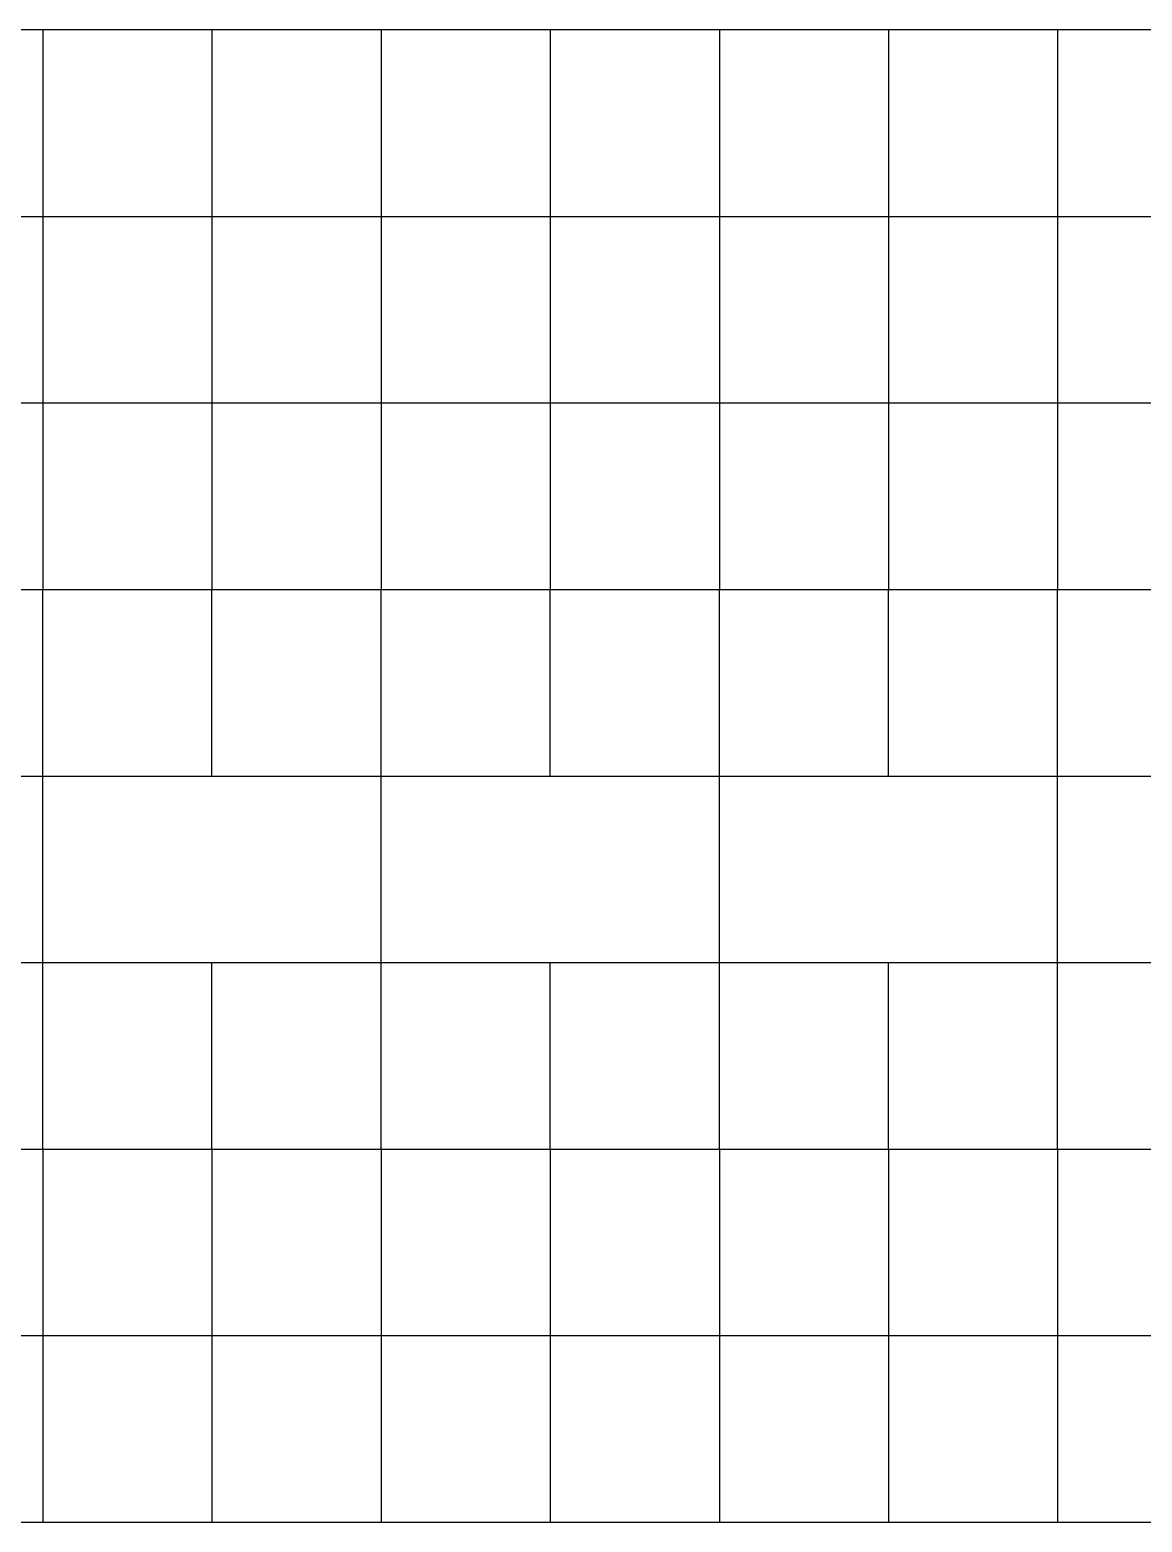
# Model space of a CAD drawing. Extents: x 0 to 304, y 0 to 158.
# Drawn here: x 151.4 to 189.8, y 106 to 157.6 of the extents above; entities that cross this region are included whole.
import ezdxf

# ---------------------------------------------------------------- set-up
doc = ezdxf.new("R2010")
doc.units = 0

msp = doc.modelspace()

# ---------------------------------------------------------------- linework, layer by layer
at = {"layer": '2xDUENQ T250SP40'}
for p, q in [((151.8, 131.8, 4.8), (151.8, 138.25, 4.8)), ((151.8, 131.8, 9.6), (151.8, 138.25, 9.6)), ((151.8, 131.8, 14.4), (151.8, 138.25, 14.4)), ((163.5, 131.8, 4.8), (163.5, 138.25, 4.8)), ((163.5, 131.8, 9.6), (163.5, 138.25, 9.6)), ((163.5, 131.8, 14.4), (163.5, 138.25, 14.4)), ((175.2, 131.8, 4.8), (175.2, 138.25, 4.8)), ((175.2, 131.8, 9.6), (175.2, 138.25, 9.6)), ((175.2, 131.8, 14.4), (175.2, 138.25, 14.4)), ((186.9, 131.8, 4.8), (186.9, 138.25, 4.8)), ((186.9, 131.8, 9.6), (186.9, 138.25, 9.6)), ((186.9, 131.8, 14.4), (186.9, 138.25, 14.4)), ((151.8, 118.9, 4.8), (151.8, 125.35, 4.8)), ((151.8, 118.9, 9.6), (151.8, 125.35, 9.6)), ((151.8, 118.9, 14.4), (151.8, 125.35, 14.4)), ((163.5, 118.9, 4.8), (163.5, 125.35, 4.8)), ((163.5, 118.9, 9.6), (163.5, 125.35, 9.6)), ((163.5, 118.9, 14.4), (163.5, 125.35, 14.4)), ((175.2, 118.9, 4.8), (175.2, 125.35, 4.8)), ((175.2, 118.9, 9.6), (175.2, 125.35, 9.6)), ((175.2, 118.9, 14.4), (175.2, 125.35, 14.4)), ((186.9, 118.9, 4.8), (186.9, 125.35, 4.8)), ((186.9, 118.9, 9.6), (186.9, 125.35, 9.6)), ((186.9, 118.9, 14.4), (186.9, 125.35, 14.4))]:
    msp.add_line(p, q, dxfattribs=at)
at = {"layer": '2xDUENQ T450SP30'}
for p, q in [((158.55, 151.15, 4.8), (162.6, 151.15, 4.8)), ((158.55, 151.15, 9.6), (162.6, 151.15, 9.6)), ((158.55, 151.15, 14.4), (162.6, 151.15, 14.4)), ((170.25, 151.15, 4.8), (174.3, 151.15, 4.8)), ((170.25, 151.15, 9.6), (174.3, 151.15, 9.6)), ((170.25, 151.15, 14.4), (174.3, 151.15, 14.4)), ((181.95, 151.15, 4.8), (186, 151.15, 4.8)), ((181.95, 151.15, 9.6), (186, 151.15, 9.6)), ((181.95, 151.15, 14.4), (186, 151.15, 14.4)), ((158.55, 144.7, 4.8), (162.6, 144.7, 4.8)), ((158.55, 144.7, 9.6), (162.6, 144.7, 9.6)), ((158.55, 144.7, 14.4), (162.6, 144.7, 14.4)), ((170.25, 144.7, 4.8), (174.3, 144.7, 4.8)), ((170.25, 144.7, 9.6), (174.3, 144.7, 9.6)), ((170.25, 144.7, 14.4), (174.3, 144.7, 14.4)), ((181.95, 144.7, 4.8), (186, 144.7, 4.8)), ((181.95, 144.7, 9.6), (186, 144.7, 9.6)), ((181.95, 144.7, 14.4), (186, 144.7, 14.4)), ((158.55, 138.25, 4.8), (162.6, 138.25, 4.8)), ((158.55, 138.25, 9.6), (162.6, 138.25, 9.6)), ((158.55, 138.25, 14.4), (162.6, 138.25, 14.4)), ((170.25, 138.25, 4.8), (174.3, 138.25, 4.8)), ((170.25, 138.25, 9.6), (174.3, 138.25, 9.6)), ((170.25, 138.25, 14.4), (174.3, 138.25, 14.4)), ((181.95, 138.25, 4.8), (186, 138.25, 4.8)), ((181.95, 138.25, 9.6), (186, 138.25, 9.6)), ((181.95, 138.25, 14.4), (186, 138.25, 14.4)), ((158.55, 131.8, 4.8), (162.6, 131.8, 4.8)), ((158.55, 131.8, 9.6), (162.6, 131.8, 9.6)), ((158.55, 131.8, 14.4), (162.6, 131.8, 14.4)), ((170.25, 131.8, 4.8), (174.3, 131.8, 4.8)), ((170.25, 131.8, 9.6), (174.3, 131.8, 9.6)), ((170.25, 131.8, 14.4), (174.3, 131.8, 14.4)), ((181.95, 131.8, 4.8), (186, 131.8, 4.8)), ((181.95, 131.8, 9.6), (186, 131.8, 9.6)), ((181.95, 131.8, 14.4), (186, 131.8, 14.4)), ((158.55, 125.35, 4.8), (162.6, 125.35, 4.8)), ((158.55, 125.35, 9.6), (162.6, 125.35, 9.6)), ((158.55, 125.35, 14.4), (162.6, 125.35, 14.4)), ((170.25, 125.35, 4.8), (174.3, 125.35, 4.8)), ((170.25, 125.35, 9.6), (174.3, 125.35, 9.6)), ((170.25, 125.35, 14.4), (174.3, 125.35, 14.4)), ((181.95, 125.35, 4.8), (186, 125.35, 4.8)), ((181.95, 125.35, 9.6), (186, 125.35, 9.6)), ((181.95, 125.35, 14.4), (186, 125.35, 14.4)), ((158.55, 118.9, 4.8), (162.6, 118.9, 4.8)), ((158.55, 118.9, 9.6), (162.6, 118.9, 9.6)), ((158.55, 118.9, 14.4), (162.6, 118.9, 14.4)), ((170.25, 118.9, 4.8), (174.3, 118.9, 4.8)), ((170.25, 118.9, 9.6), (174.3, 118.9, 9.6)), ((170.25, 118.9, 14.4), (174.3, 118.9, 14.4)), ((181.95, 118.9, 4.8), (186, 118.9, 4.8)), ((181.95, 118.9, 9.6), (186, 118.9, 9.6)), ((181.95, 118.9, 14.4), (186, 118.9, 14.4)), ((158.55, 112.45, 4.8), (162.6, 112.45, 4.8)), ((158.55, 112.45, 9.6), (162.6, 112.45, 9.6)), ((158.55, 112.45, 14.4), (162.6, 112.45, 14.4)), ((170.25, 112.45, 4.8), (174.3, 112.45, 4.8)), ((170.25, 112.45, 9.6), (174.3, 112.45, 9.6)), ((170.25, 112.45, 14.4), (174.3, 112.45, 14.4)), ((181.95, 112.45, 4.8), (186, 112.45, 4.8)), ((181.95, 112.45, 9.6), (186, 112.45, 9.6)), ((181.95, 112.45, 14.4), (186, 112.45, 14.4))]:
    msp.add_line(p, q, dxfattribs=at)
at = {"layer": '2xDUENQ T450SP40'}
for p, q in [((150.9, 151.15, 14.4), (151.8, 151.15, 14.4)), ((151.8, 151.15, 14.4), (157.65, 151.15, 14.4)), ((157.65, 151.15, 14.4), (158.55, 151.15, 14.4)), ((162.6, 151.15, 14.4), (163.5, 151.15, 14.4)), ((163.5, 151.15, 14.4), (169.35, 151.15, 14.4)), ((169.35, 151.15, 14.4), (170.25, 151.15, 14.4)), ((174.3, 151.15, 14.4), (175.2, 151.15, 14.4)), ((175.2, 151.15, 14.4), (181.05, 151.15, 14.4)), ((181.05, 151.15, 14.4), (181.95, 151.15, 14.4)), ((186, 151.15, 14.4), (186.9, 151.15, 14.4)), ((186.9, 151.15, 14.4), (192.75, 151.15, 14.4)), ((150.9, 144.7, 14.4), (151.8, 144.7, 14.4)), ((151.8, 144.7, 14.4), (157.65, 144.7, 14.4)), ((157.65, 144.7, 14.4), (158.55, 144.7, 14.4)), ((162.6, 144.7, 14.4), (163.5, 144.7, 14.4)), ((163.5, 144.7, 14.4), (169.35, 144.7, 14.4)), ((169.35, 144.7, 14.4), (170.25, 144.7, 14.4)), ((174.3, 144.7, 14.4), (175.2, 144.7, 14.4)), ((175.2, 144.7, 14.4), (181.05, 144.7, 14.4)), ((181.05, 144.7, 14.4), (181.95, 144.7, 14.4)), ((186, 144.7, 14.4), (186.9, 144.7, 14.4)), ((186.9, 144.7, 14.4), (192.75, 144.7, 14.4)), ((150.9, 138.25, 14.4), (151.8, 138.25, 14.4)), ((151.8, 138.25, 14.4), (157.65, 138.25, 14.4)), ((157.65, 138.25, 14.4), (158.55, 138.25, 14.4)), ((162.6, 138.25, 14.4), (163.5, 138.25, 14.4)), ((163.5, 138.25, 14.4), (169.35, 138.25, 14.4)), ((169.35, 138.25, 14.4), (170.25, 138.25, 14.4)), ((174.3, 138.25, 14.4), (175.2, 138.25, 14.4)), ((175.2, 138.25, 14.4), (181.05, 138.25, 14.4)), ((181.05, 138.25, 14.4), (181.95, 138.25, 14.4)), ((186, 138.25, 14.4), (186.9, 138.25, 14.4)), ((186.9, 138.25, 14.4), (192.75, 138.25, 14.4)), ((150.9, 131.8, 14.4), (151.8, 131.8, 14.4)), ((151.8, 131.8, 14.4), (157.65, 131.8, 14.4)), ((157.65, 131.8, 14.4), (158.55, 131.8, 14.4)), ((162.6, 131.8, 14.4), (163.5, 131.8, 14.4)), ((163.5, 131.8, 14.4), (169.35, 131.8, 14.4)), ((169.35, 131.8, 14.4), (170.25, 131.8, 14.4)), ((174.3, 131.8, 14.4), (175.2, 131.8, 14.4)), ((175.2, 131.8, 14.4), (181.05, 131.8, 14.4)), ((181.05, 131.8, 14.4), (181.95, 131.8, 14.4)), ((186, 131.8, 14.4), (186.9, 131.8, 14.4)), ((186.9, 131.8, 14.4), (192.75, 131.8, 14.4)), ((150.9, 125.35, 14.4), (151.8, 125.35, 14.4)), ((151.8, 125.35, 14.4), (157.65, 125.35, 14.4)), ((157.65, 125.35, 14.4), (158.55, 125.35, 14.4)), ((162.6, 125.35, 14.4), (163.5, 125.35, 14.4)), ((163.5, 125.35, 14.4), (169.35, 125.35, 14.4)), ((169.35, 125.35, 14.4), (170.25, 125.35, 14.4)), ((174.3, 125.35, 14.4), (175.2, 125.35, 14.4)), ((175.2, 125.35, 14.4), (181.05, 125.35, 14.4)), ((181.05, 125.35, 14.4), (181.95, 125.35, 14.4)), ((186, 125.35, 14.4), (186.9, 125.35, 14.4)), ((186.9, 125.35, 14.4), (192.75, 125.35, 14.4)), ((150.9, 118.9, 14.4), (151.8, 118.9, 14.4)), ((151.8, 118.9, 14.4), (157.65, 118.9, 14.4)), ((157.65, 118.9, 14.4), (158.55, 118.9, 14.4)), ((162.6, 118.9, 14.4), (163.5, 118.9, 14.4)), ((163.5, 118.9, 14.4), (169.35, 118.9, 14.4)), ((169.35, 118.9, 14.4), (170.25, 118.9, 14.4)), ((174.3, 118.9, 14.4), (175.2, 118.9, 14.4)), ((175.2, 118.9, 14.4), (181.05, 118.9, 14.4)), ((181.05, 118.9, 14.4), (181.95, 118.9, 14.4)), ((186, 118.9, 14.4), (186.9, 118.9, 14.4)), ((186.9, 118.9, 14.4), (192.75, 118.9, 14.4)), ((150.9, 112.45, 14.4), (151.8, 112.45, 14.4)), ((151.8, 112.45, 14.4), (157.65, 112.45, 14.4)), ((157.65, 112.45, 14.4), (158.55, 112.45, 14.4)), ((162.6, 112.45, 14.4), (163.5, 112.45, 14.4)), ((163.5, 112.45, 14.4), (169.35, 112.45, 14.4)), ((169.35, 112.45, 14.4), (170.25, 112.45, 14.4)), ((174.3, 112.45, 14.4), (175.2, 112.45, 14.4)), ((175.2, 112.45, 14.4), (181.05, 112.45, 14.4)), ((181.05, 112.45, 14.4), (181.95, 112.45, 14.4)), ((186, 112.45, 14.4), (186.9, 112.45, 14.4)), ((186.9, 112.45, 14.4), (192.75, 112.45, 14.4))]:
    msp.add_line(p, q, dxfattribs=at)
at = {"layer": '2xDUENQ T450SP50'}
for p, q in [((150.9, 151.15, 4.8), (151.8, 151.15, 4.8)), ((150.9, 151.15, 9.6), (151.8, 151.15, 9.6)), ((151.8, 151.15, 4.8), (157.65, 151.15, 4.8)), ((151.8, 151.15, 9.6), (157.65, 151.15, 9.6)), ((157.65, 151.15, 4.8), (158.55, 151.15, 4.8)), ((157.65, 151.15, 9.6), (158.55, 151.15, 9.6)), ((162.6, 151.15, 4.8), (163.5, 151.15, 4.8)), ((162.6, 151.15, 9.6), (163.5, 151.15, 9.6)), ((163.5, 151.15, 4.8), (169.35, 151.15, 4.8)), ((163.5, 151.15, 9.6), (169.35, 151.15, 9.6)), ((169.35, 151.15, 4.8), (170.25, 151.15, 4.8)), ((169.35, 151.15, 9.6), (170.25, 151.15, 9.6)), ((174.3, 151.15, 4.8), (175.2, 151.15, 4.8)), ((174.3, 151.15, 9.6), (175.2, 151.15, 9.6)), ((175.2, 151.15, 4.8), (181.05, 151.15, 4.8)), ((175.2, 151.15, 9.6), (181.05, 151.15, 9.6)), ((181.05, 151.15, 4.8), (181.95, 151.15, 4.8)), ((181.05, 151.15, 9.6), (181.95, 151.15, 9.6)), ((186, 151.15, 4.8), (186.9, 151.15, 4.8)), ((186, 151.15, 9.6), (186.9, 151.15, 9.6)), ((186.9, 151.15, 4.8), (192.75, 151.15, 4.8)), ((186.9, 151.15, 9.6), (192.75, 151.15, 9.6)), ((150.9, 144.7, 4.8), (151.8, 144.7, 4.8)), ((150.9, 144.7, 9.6), (151.8, 144.7, 9.6)), ((151.8, 144.7, 4.8), (157.65, 144.7, 4.8)), ((151.8, 144.7, 9.6), (157.65, 144.7, 9.6)), ((157.65, 144.7, 4.8), (158.55, 144.7, 4.8)), ((157.65, 144.7, 9.6), (158.55, 144.7, 9.6)), ((162.6, 144.7, 4.8), (163.5, 144.7, 4.8)), ((162.6, 144.7, 9.6), (163.5, 144.7, 9.6)), ((163.5, 144.7, 4.8), (169.35, 144.7, 4.8)), ((163.5, 144.7, 9.6), (169.35, 144.7, 9.6)), ((169.35, 144.7, 4.8), (170.25, 144.7, 4.8)), ((169.35, 144.7, 9.6), (170.25, 144.7, 9.6)), ((174.3, 144.7, 4.8), (175.2, 144.7, 4.8)), ((174.3, 144.7, 9.6), (175.2, 144.7, 9.6)), ((175.2, 144.7, 4.8), (181.05, 144.7, 4.8)), ((175.2, 144.7, 9.6), (181.05, 144.7, 9.6)), ((181.05, 144.7, 4.8), (181.95, 144.7, 4.8)), ((181.05, 144.7, 9.6), (181.95, 144.7, 9.6)), ((186, 144.7, 4.8), (186.9, 144.7, 4.8)), ((186, 144.7, 9.6), (186.9, 144.7, 9.6)), ((186.9, 144.7, 4.8), (192.75, 144.7, 4.8)), ((186.9, 144.7, 9.6), (192.75, 144.7, 9.6)), ((150.9, 138.25, 4.8), (151.8, 138.25, 4.8)), ((150.9, 138.25, 9.6), (151.8, 138.25, 9.6)), ((151.8, 138.25, 4.8), (157.65, 138.25, 4.8)), ((151.8, 138.25, 9.6), (157.65, 138.25, 9.6)), ((157.65, 138.25, 4.8), (158.55, 138.25, 4.8)), ((157.65, 138.25, 9.6), (158.55, 138.25, 9.6)), ((162.6, 138.25, 4.8), (163.5, 138.25, 4.8)), ((162.6, 138.25, 9.6), (163.5, 138.25, 9.6)), ((163.5, 138.25, 4.8), (169.35, 138.25, 4.8)), ((163.5, 138.25, 9.6), (169.35, 138.25, 9.6)), ((169.35, 138.25, 4.8), (170.25, 138.25, 4.8)), ((169.35, 138.25, 9.6), (170.25, 138.25, 9.6)), ((174.3, 138.25, 4.8), (175.2, 138.25, 4.8)), ((174.3, 138.25, 9.6), (175.2, 138.25, 9.6)), ((175.2, 138.25, 4.8), (181.05, 138.25, 4.8)), ((175.2, 138.25, 9.6), (181.05, 138.25, 9.6)), ((181.05, 138.25, 4.8), (181.95, 138.25, 4.8)), ((181.05, 138.25, 9.6), (181.95, 138.25, 9.6)), ((186, 138.25, 4.8), (186.9, 138.25, 4.8)), ((186, 138.25, 9.6), (186.9, 138.25, 9.6)), ((186.9, 138.25, 4.8), (192.75, 138.25, 4.8)), ((186.9, 138.25, 9.6), (192.75, 138.25, 9.6)), ((150.9, 131.8, 4.8), (151.8, 131.8, 4.8)), ((150.9, 131.8, 9.6), (151.8, 131.8, 9.6)), ((151.8, 131.8, 4.8), (157.65, 131.8, 4.8)), ((151.8, 131.8, 9.6), (157.65, 131.8, 9.6)), ((157.65, 131.8, 4.8), (158.55, 131.8, 4.8)), ((157.65, 131.8, 9.6), (158.55, 131.8, 9.6)), ((162.6, 131.8, 4.8), (163.5, 131.8, 4.8)), ((162.6, 131.8, 9.6), (163.5, 131.8, 9.6)), ((163.5, 131.8, 4.8), (169.35, 131.8, 4.8)), ((163.5, 131.8, 9.6), (169.35, 131.8, 9.6)), ((169.35, 131.8, 4.8), (170.25, 131.8, 4.8)), ((169.35, 131.8, 9.6), (170.25, 131.8, 9.6)), ((174.3, 131.8, 4.8), (175.2, 131.8, 4.8)), ((174.3, 131.8, 9.6), (175.2, 131.8, 9.6)), ((175.2, 131.8, 4.8), (181.05, 131.8, 4.8)), ((175.2, 131.8, 9.6), (181.05, 131.8, 9.6)), ((181.05, 131.8, 4.8), (181.95, 131.8, 4.8)), ((181.05, 131.8, 9.6), (181.95, 131.8, 9.6)), ((186, 131.8, 4.8), (186.9, 131.8, 4.8)), ((186, 131.8, 9.6), (186.9, 131.8, 9.6)), ((186.9, 131.8, 4.8), (192.75, 131.8, 4.8)), ((186.9, 131.8, 9.6), (192.75, 131.8, 9.6)), ((150.9, 125.35, 4.8), (151.8, 125.35, 4.8)), ((150.9, 125.35, 9.6), (151.8, 125.35, 9.6)), ((151.8, 125.35, 4.8), (157.65, 125.35, 4.8)), ((151.8, 125.35, 9.6), (157.65, 125.35, 9.6)), ((157.65, 125.35, 4.8), (158.55, 125.35, 4.8)), ((157.65, 125.35, 9.6), (158.55, 125.35, 9.6)), ((162.6, 125.35, 4.8), (163.5, 125.35, 4.8)), ((162.6, 125.35, 9.6), (163.5, 125.35, 9.6)), ((163.5, 125.35, 4.8), (169.35, 125.35, 4.8)), ((163.5, 125.35, 9.6), (169.35, 125.35, 9.6)), ((169.35, 125.35, 4.8), (170.25, 125.35, 4.8)), ((169.35, 125.35, 9.6), (170.25, 125.35, 9.6)), ((174.3, 125.35, 4.8), (175.2, 125.35, 4.8)), ((174.3, 125.35, 9.6), (175.2, 125.35, 9.6)), ((175.2, 125.35, 4.8), (181.05, 125.35, 4.8)), ((175.2, 125.35, 9.6), (181.05, 125.35, 9.6)), ((181.05, 125.35, 4.8), (181.95, 125.35, 4.8)), ((181.05, 125.35, 9.6), (181.95, 125.35, 9.6)), ((186, 125.35, 4.8), (186.9, 125.35, 4.8)), ((186, 125.35, 9.6), (186.9, 125.35, 9.6)), ((186.9, 125.35, 4.8), (192.75, 125.35, 4.8)), ((186.9, 125.35, 9.6), (192.75, 125.35, 9.6)), ((150.9, 118.9, 4.8), (151.8, 118.9, 4.8)), ((150.9, 118.9, 9.6), (151.8, 118.9, 9.6)), ((151.8, 118.9, 4.8), (157.65, 118.9, 4.8)), ((151.8, 118.9, 9.6), (157.65, 118.9, 9.6)), ((157.65, 118.9, 4.8), (158.55, 118.9, 4.8)), ((157.65, 118.9, 9.6), (158.55, 118.9, 9.6)), ((162.6, 118.9, 4.8), (163.5, 118.9, 4.8)), ((162.6, 118.9, 9.6), (163.5, 118.9, 9.6)), ((163.5, 118.9, 4.8), (169.35, 118.9, 4.8)), ((163.5, 118.9, 9.6), (169.35, 118.9, 9.6)), ((169.35, 118.9, 4.8), (170.25, 118.9, 4.8)), ((169.35, 118.9, 9.6), (170.25, 118.9, 9.6)), ((174.3, 118.9, 4.8), (175.2, 118.9, 4.8)), ((174.3, 118.9, 9.6), (175.2, 118.9, 9.6)), ((175.2, 118.9, 4.8), (181.05, 118.9, 4.8)), ((175.2, 118.9, 9.6), (181.05, 118.9, 9.6)), ((181.05, 118.9, 4.8), (181.95, 118.9, 4.8)), ((181.05, 118.9, 9.6), (181.95, 118.9, 9.6)), ((186, 118.9, 4.8), (186.9, 118.9, 4.8)), ((186, 118.9, 9.6), (186.9, 118.9, 9.6)), ((186.9, 118.9, 4.8), (192.75, 118.9, 4.8)), ((186.9, 118.9, 9.6), (192.75, 118.9, 9.6)), ((150.9, 112.45, 4.8), (151.8, 112.45, 4.8)), ((150.9, 112.45, 9.6), (151.8, 112.45, 9.6)), ((151.8, 112.45, 4.8), (157.65, 112.45, 4.8)), ((151.8, 112.45, 9.6), (157.65, 112.45, 9.6)), ((157.65, 112.45, 4.8), (158.55, 112.45, 4.8)), ((157.65, 112.45, 9.6), (158.55, 112.45, 9.6)), ((162.6, 112.45, 4.8), (163.5, 112.45, 4.8)), ((162.6, 112.45, 9.6), (163.5, 112.45, 9.6)), ((163.5, 112.45, 4.8), (169.35, 112.45, 4.8)), ((163.5, 112.45, 9.6), (169.35, 112.45, 9.6)), ((169.35, 112.45, 4.8), (170.25, 112.45, 4.8)), ((169.35, 112.45, 9.6), (170.25, 112.45, 9.6)), ((174.3, 112.45, 4.8), (175.2, 112.45, 4.8)), ((174.3, 112.45, 9.6), (175.2, 112.45, 9.6)), ((175.2, 112.45, 4.8), (181.05, 112.45, 4.8)), ((175.2, 112.45, 9.6), (181.05, 112.45, 9.6)), ((181.05, 112.45, 4.8), (181.95, 112.45, 4.8)), ((181.05, 112.45, 9.6), (181.95, 112.45, 9.6)), ((186, 112.45, 4.8), (186.9, 112.45, 4.8)), ((186, 112.45, 9.6), (186.9, 112.45, 9.6)), ((186.9, 112.45, 4.8), (192.75, 112.45, 4.8)), ((186.9, 112.45, 9.6), (192.75, 112.45, 9.6))]:
    msp.add_line(p, q, dxfattribs=at)
at = {"layer": 'DUENQ T250SP40'}
for p, q in [((151.8, 157.6, 4.8), (151.8, 151.15, 4.8)), ((151.8, 157.6, 9.6), (151.8, 151.15, 9.6)), ((151.8, 157.6, 14.4), (151.8, 151.15, 14.4)), ((157.65, 157.6, 4.8), (157.65, 151.15, 4.8)), ((157.65, 157.6, 9.6), (157.65, 151.15, 9.6)), ((157.65, 157.6, 14.4), (157.65, 151.15, 14.4)), ((163.5, 157.6, 4.8), (163.5, 151.15, 4.8)), ((163.5, 157.6, 9.6), (163.5, 151.15, 9.6)), ((163.5, 157.6, 14.4), (163.5, 151.15, 14.4)), ((169.35, 157.6, 4.8), (169.35, 151.15, 4.8)), ((169.35, 157.6, 9.6), (169.35, 151.15, 9.6)), ((169.35, 157.6, 14.4), (169.35, 151.15, 14.4)), ((175.2, 157.6, 4.8), (175.2, 151.15, 4.8)), ((175.2, 157.6, 9.6), (175.2, 151.15, 9.6)), ((175.2, 157.6, 14.4), (175.2, 151.15, 14.4)), ((181.05, 157.6, 4.8), (181.05, 151.15, 4.8)), ((181.05, 157.6, 9.6), (181.05, 151.15, 9.6)), ((181.05, 157.6, 14.4), (181.05, 151.15, 14.4)), ((186.9, 157.6, 4.8), (186.9, 151.15, 4.8)), ((186.9, 157.6, 9.6), (186.9, 151.15, 9.6)), ((186.9, 157.6, 14.4), (186.9, 151.15, 14.4)), ((151.8, 151.15, 4.8), (151.8, 144.7, 4.8)), ((151.8, 151.15, 9.6), (151.8, 144.7, 9.6)), ((151.8, 151.15, 14.4), (151.8, 144.7, 14.4)), ((157.65, 151.15, 4.8), (157.65, 144.7, 4.8)), ((157.65, 151.15, 9.6), (157.65, 144.7, 9.6)), ((157.65, 151.15, 14.4), (157.65, 144.7, 14.4)), ((163.5, 151.15, 4.8), (163.5, 144.7, 4.8)), ((163.5, 151.15, 9.6), (163.5, 144.7, 9.6)), ((163.5, 151.15, 14.4), (163.5, 144.7, 14.4)), ((169.35, 151.15, 4.8), (169.35, 144.7, 4.8)), ((169.35, 151.15, 9.6), (169.35, 144.7, 9.6)), ((169.35, 151.15, 14.4), (169.35, 144.7, 14.4)), ((175.2, 151.15, 4.8), (175.2, 144.7, 4.8)), ((175.2, 151.15, 9.6), (175.2, 144.7, 9.6)), ((175.2, 151.15, 14.4), (175.2, 144.7, 14.4)), ((181.05, 151.15, 4.8), (181.05, 144.7, 4.8)), ((181.05, 151.15, 9.6), (181.05, 144.7, 9.6)), ((181.05, 151.15, 14.4), (181.05, 144.7, 14.4)), ((186.9, 151.15, 4.8), (186.9, 144.7, 4.8)), ((186.9, 151.15, 9.6), (186.9, 144.7, 9.6)), ((186.9, 151.15, 14.4), (186.9, 144.7, 14.4)), ((151.8, 144.7, 4.8), (151.8, 138.25, 4.8)), ((151.8, 144.7, 9.6), (151.8, 138.25, 9.6)), ((151.8, 144.7, 14.4), (151.8, 138.25, 14.4)), ((157.65, 144.7, 4.8), (157.65, 138.25, 4.8)), ((157.65, 144.7, 9.6), (157.65, 138.25, 9.6)), ((157.65, 144.7, 14.4), (157.65, 138.25, 14.4)), ((163.5, 144.7, 4.8), (163.5, 138.25, 4.8)), ((163.5, 144.7, 9.6), (163.5, 138.25, 9.6)), ((163.5, 144.7, 14.4), (163.5, 138.25, 14.4)), ((169.35, 144.7, 4.8), (169.35, 138.25, 4.8)), ((169.35, 144.7, 9.6), (169.35, 138.25, 9.6)), ((169.35, 144.7, 14.4), (169.35, 138.25, 14.4)), ((175.2, 144.7, 4.8), (175.2, 138.25, 4.8)), ((175.2, 144.7, 9.6), (175.2, 138.25, 9.6)), ((175.2, 144.7, 14.4), (175.2, 138.25, 14.4)), ((181.05, 144.7, 4.8), (181.05, 138.25, 4.8)), ((181.05, 144.7, 9.6), (181.05, 138.25, 9.6)), ((181.05, 144.7, 14.4), (181.05, 138.25, 14.4)), ((186.9, 144.7, 4.8), (186.9, 138.25, 4.8)), ((186.9, 144.7, 9.6), (186.9, 138.25, 9.6)), ((186.9, 144.7, 14.4), (186.9, 138.25, 14.4)), ((157.65, 131.8, 4.8), (157.65, 138.25, 4.8)), ((157.65, 131.8, 9.6), (157.65, 138.25, 9.6)), ((157.65, 131.8, 14.4), (157.65, 138.25, 14.4)), ((169.35, 131.8, 4.8), (169.35, 138.25, 4.8)), ((169.35, 131.8, 9.6), (169.35, 138.25, 9.6)), ((169.35, 131.8, 14.4), (169.35, 138.25, 14.4)), ((181.05, 131.8, 4.8), (181.05, 138.25, 4.8)), ((181.05, 131.8, 9.6), (181.05, 138.25, 9.6)), ((181.05, 131.8, 14.4), (181.05, 138.25, 14.4)), ((151.8, 125.35, 4.8), (151.8, 131.8, 4.8)), ((151.8, 125.35, 9.6), (151.8, 131.8, 9.6)), ((151.8, 125.35, 14.4), (151.8, 131.8, 14.4)), ((163.5, 125.35, 4.8), (163.5, 131.8, 4.8)), ((163.5, 125.35, 9.6), (163.5, 131.8, 9.6)), ((163.5, 125.35, 14.4), (163.5, 131.8, 14.4)), ((175.2, 125.35, 4.8), (175.2, 131.8, 4.8)), ((175.2, 125.35, 9.6), (175.2, 131.8, 9.6)), ((175.2, 125.35, 14.4), (175.2, 131.8, 14.4)), ((186.9, 125.35, 4.8), (186.9, 131.8, 4.8)), ((186.9, 125.35, 9.6), (186.9, 131.8, 9.6)), ((186.9, 125.35, 14.4), (186.9, 131.8, 14.4)), ((157.65, 118.9, 4.8), (157.65, 125.35, 4.8)), ((157.65, 118.9, 9.6), (157.65, 125.35, 9.6)), ((157.65, 118.9, 14.4), (157.65, 125.35, 14.4)), ((169.35, 118.9, 4.8), (169.35, 125.35, 4.8)), ((169.35, 118.9, 9.6), (169.35, 125.35, 9.6)), ((169.35, 118.9, 14.4), (169.35, 125.35, 14.4)), ((181.05, 118.9, 4.8), (181.05, 125.35, 4.8)), ((181.05, 118.9, 9.6), (181.05, 125.35, 9.6)), ((181.05, 118.9, 14.4), (181.05, 125.35, 14.4)), ((151.8, 118.9, 4.8), (151.8, 112.45, 4.8)), ((151.8, 118.9, 9.6), (151.8, 112.45, 9.6)), ((151.8, 118.9, 14.4), (151.8, 112.45, 14.4)), ((157.65, 118.9, 4.8), (157.65, 112.45, 4.8)), ((157.65, 118.9, 9.6), (157.65, 112.45, 9.6)), ((157.65, 118.9, 14.4), (157.65, 112.45, 14.4)), ((163.5, 118.9, 4.8), (163.5, 112.45, 4.8)), ((163.5, 118.9, 9.6), (163.5, 112.45, 9.6)), ((163.5, 118.9, 14.4), (163.5, 112.45, 14.4)), ((169.35, 118.9, 4.8), (169.35, 112.45, 4.8)), ((169.35, 118.9, 9.6), (169.35, 112.45, 9.6)), ((169.35, 118.9, 14.4), (169.35, 112.45, 14.4)), ((175.2, 118.9, 4.8), (175.2, 112.45, 4.8)), ((175.2, 118.9, 9.6), (175.2, 112.45, 9.6)), ((175.2, 118.9, 14.4), (175.2, 112.45, 14.4)), ((181.05, 118.9, 4.8), (181.05, 112.45, 4.8)), ((181.05, 118.9, 9.6), (181.05, 112.45, 9.6)), ((181.05, 118.9, 14.4), (181.05, 112.45, 14.4)), ((186.9, 118.9, 4.8), (186.9, 112.45, 4.8)), ((186.9, 118.9, 9.6), (186.9, 112.45, 9.6)), ((186.9, 118.9, 14.4), (186.9, 112.45, 14.4)), ((151.8, 112.45, 4.8), (151.8, 106, 4.8)), ((151.8, 112.45, 9.6), (151.8, 106, 9.6)), ((151.8, 112.45, 14.4), (151.8, 106, 14.4)), ((157.65, 112.45, 4.8), (157.65, 106, 4.8)), ((157.65, 112.45, 9.6), (157.65, 106, 9.6)), ((157.65, 112.45, 14.4), (157.65, 106, 14.4)), ((163.5, 112.45, 4.8), (163.5, 106, 4.8)), ((163.5, 112.45, 9.6), (163.5, 106, 9.6)), ((163.5, 112.45, 14.4), (163.5, 106, 14.4)), ((169.35, 112.45, 4.8), (169.35, 106, 4.8)), ((169.35, 112.45, 9.6), (169.35, 106, 9.6)), ((169.35, 112.45, 14.4), (169.35, 106, 14.4)), ((175.2, 112.45, 4.8), (175.2, 106, 4.8)), ((175.2, 112.45, 9.6), (175.2, 106, 9.6)), ((175.2, 112.45, 14.4), (175.2, 106, 14.4)), ((181.05, 112.45, 4.8), (181.05, 106, 4.8)), ((181.05, 112.45, 9.6), (181.05, 106, 9.6)), ((181.05, 112.45, 14.4), (181.05, 106, 14.4)), ((186.9, 112.45, 4.8), (186.9, 106, 4.8)), ((186.9, 112.45, 9.6), (186.9, 106, 9.6)), ((186.9, 112.45, 14.4), (186.9, 106, 14.4))]:
    msp.add_line(p, q, dxfattribs=at)
at = {"layer": 'RRO 200x300x6'}
for p, q in [((151.8, 157.6), (151.8, 157.6, 4.8)), ((151.8, 157.6, 4.8), (151.8, 157.6, 9.6)), ((151.8, 157.6, 9.6), (151.8, 157.6, 14.4)), ((157.65, 157.6), (157.65, 157.6, 4.8)), ((157.65, 157.6, 4.8), (157.65, 157.6, 9.6)), ((157.65, 157.6, 9.6), (157.65, 157.6, 14.4)), ((163.5, 157.6), (163.5, 157.6, 4.8)), ((163.5, 157.6, 4.8), (163.5, 157.6, 9.6)), ((163.5, 157.6, 9.6), (163.5, 157.6, 14.4)), ((169.35, 157.6), (169.35, 157.6, 4.8)), ((169.35, 157.6, 4.8), (169.35, 157.6, 9.6)), ((169.35, 157.6, 9.6), (169.35, 157.6, 14.4)), ((175.2, 157.6), (175.2, 157.6, 4.8)), ((175.2, 157.6, 4.8), (175.2, 157.6, 9.6)), ((175.2, 157.6, 9.6), (175.2, 157.6, 14.4)), ((181.05, 157.6), (181.05, 157.6, 4.8)), ((181.05, 157.6, 4.8), (181.05, 157.6, 9.6)), ((181.05, 157.6, 9.6), (181.05, 157.6, 14.4)), ((186.9, 157.6), (186.9, 157.6, 4.8)), ((186.9, 157.6, 4.8), (186.9, 157.6, 9.6)), ((186.9, 157.6, 9.6), (186.9, 157.6, 14.4)), ((151.8, 151.15), (151.8, 151.15, 4.8)), ((151.8, 151.15, 4.8), (151.8, 151.15, 9.6)), ((151.8, 151.15, 9.6), (151.8, 151.15, 14.4)), ((157.65, 151.15), (157.65, 151.15, 4.8)), ((157.65, 151.15, 4.8), (157.65, 151.15, 9.6)), ((157.65, 151.15, 9.6), (157.65, 151.15, 14.4)), ((163.5, 151.15), (163.5, 151.15, 4.8)), ((163.5, 151.15, 4.8), (163.5, 151.15, 9.6)), ((163.5, 151.15, 9.6), (163.5, 151.15, 14.4)), ((169.35, 151.15), (169.35, 151.15, 4.8)), ((169.35, 151.15, 4.8), (169.35, 151.15, 9.6)), ((169.35, 151.15, 9.6), (169.35, 151.15, 14.4)), ((175.2, 151.15), (175.2, 151.15, 4.8)), ((175.2, 151.15, 4.8), (175.2, 151.15, 9.6)), ((175.2, 151.15, 9.6), (175.2, 151.15, 14.4)), ((181.05, 151.15), (181.05, 151.15, 4.8)), ((181.05, 151.15, 4.8), (181.05, 151.15, 9.6)), ((181.05, 151.15, 9.6), (181.05, 151.15, 14.4)), ((186.9, 151.15), (186.9, 151.15, 4.8)), ((186.9, 151.15, 4.8), (186.9, 151.15, 9.6)), ((186.9, 151.15, 9.6), (186.9, 151.15, 14.4)), ((151.8, 144.7), (151.8, 144.7, 4.8)), ((151.8, 144.7, 4.8), (151.8, 144.7, 9.6)), ((151.8, 144.7, 9.6), (151.8, 144.7, 14.4)), ((157.65, 144.7), (157.65, 144.7, 4.8)), ((157.65, 144.7, 4.8), (157.65, 144.7, 9.6)), ((157.65, 144.7, 9.6), (157.65, 144.7, 14.4)), ((163.5, 144.7), (163.5, 144.7, 4.8)), ((163.5, 144.7, 4.8), (163.5, 144.7, 9.6)), ((163.5, 144.7, 9.6), (163.5, 144.7, 14.4)), ((169.35, 144.7), (169.35, 144.7, 4.8)), ((169.35, 144.7, 4.8), (169.35, 144.7, 9.6)), ((169.35, 144.7, 9.6), (169.35, 144.7, 14.4)), ((175.2, 144.7), (175.2, 144.7, 4.8)), ((175.2, 144.7, 4.8), (175.2, 144.7, 9.6)), ((175.2, 144.7, 9.6), (175.2, 144.7, 14.4)), ((181.05, 144.7), (181.05, 144.7, 4.8)), ((181.05, 144.7, 4.8), (181.05, 144.7, 9.6)), ((181.05, 144.7, 9.6), (181.05, 144.7, 14.4)), ((186.9, 144.7), (186.9, 144.7, 4.8)), ((186.9, 144.7, 4.8), (186.9, 144.7, 9.6)), ((186.9, 144.7, 9.6), (186.9, 144.7, 14.4)), ((151.8, 138.25), (151.8, 138.25, 4.8)), ((151.8, 138.25, 4.8), (151.8, 138.25, 9.6)), ((151.8, 138.25, 9.6), (151.8, 138.25, 14.4)), ((157.65, 138.25), (157.65, 138.25, 4.8)), ((157.65, 138.25, 4.8), (157.65, 138.25, 9.6)), ((157.65, 138.25, 9.6), (157.65, 138.25, 14.4)), ((163.5, 138.25), (163.5, 138.25, 4.8)), ((163.5, 138.25, 4.8), (163.5, 138.25, 9.6)), ((163.5, 138.25, 9.6), (163.5, 138.25, 14.4)), ((169.35, 138.25), (169.35, 138.25, 4.8)), ((169.35, 138.25, 4.8), (169.35, 138.25, 9.6)), ((169.35, 138.25, 9.6), (169.35, 138.25, 14.4)), ((175.2, 138.25), (175.2, 138.25, 4.8)), ((175.2, 138.25, 4.8), (175.2, 138.25, 9.6)), ((175.2, 138.25, 9.6), (175.2, 138.25, 14.4)), ((181.05, 138.25), (181.05, 138.25, 4.8)), ((181.05, 138.25, 4.8), (181.05, 138.25, 9.6)), ((181.05, 138.25, 9.6), (181.05, 138.25, 14.4)), ((186.9, 138.25), (186.9, 138.25, 4.8)), ((186.9, 138.25, 4.8), (186.9, 138.25, 9.6)), ((186.9, 138.25, 9.6), (186.9, 138.25, 14.4)), ((151.8, 131.8), (151.8, 131.8, 4.8)), ((151.8, 131.8, 4.8), (151.8, 131.8, 9.6)), ((151.8, 131.8, 9.6), (151.8, 131.8, 14.4)), ((157.65, 131.8), (157.65, 131.8, 4.8)), ((157.65, 131.8, 4.8), (157.65, 131.8, 9.6)), ((157.65, 131.8, 9.6), (157.65, 131.8, 14.4)), ((163.5, 131.8), (163.5, 131.8, 4.8)), ((163.5, 131.8, 4.8), (163.5, 131.8, 9.6)), ((163.5, 131.8, 9.6), (163.5, 131.8, 14.4)), ((169.35, 131.8), (169.35, 131.8, 4.8)), ((169.35, 131.8, 4.8), (169.35, 131.8, 9.6)), ((169.35, 131.8, 9.6), (169.35, 131.8, 14.4)), ((175.2, 131.8), (175.2, 131.8, 4.8)), ((175.2, 131.8, 4.8), (175.2, 131.8, 9.6)), ((175.2, 131.8, 9.6), (175.2, 131.8, 14.4)), ((181.05, 131.8), (181.05, 131.8, 4.8)), ((181.05, 131.8, 4.8), (181.05, 131.8, 9.6)), ((181.05, 131.8, 9.6), (181.05, 131.8, 14.4)), ((186.9, 131.8), (186.9, 131.8, 4.8)), ((186.9, 131.8, 4.8), (186.9, 131.8, 9.6)), ((186.9, 131.8, 9.6), (186.9, 131.8, 14.4)), ((151.8, 125.35), (151.8, 125.35, 4.8)), ((151.8, 125.35, 4.8), (151.8, 125.35, 9.6)), ((151.8, 125.35, 9.6), (151.8, 125.35, 14.4)), ((157.65, 125.35), (157.65, 125.35, 4.8)), ((157.65, 125.35, 4.8), (157.65, 125.35, 9.6)), ((157.65, 125.35, 9.6), (157.65, 125.35, 14.4)), ((163.5, 125.35), (163.5, 125.35, 4.8)), ((163.5, 125.35, 4.8), (163.5, 125.35, 9.6)), ((163.5, 125.35, 9.6), (163.5, 125.35, 14.4)), ((169.35, 125.35), (169.35, 125.35, 4.8)), ((169.35, 125.35, 4.8), (169.35, 125.35, 9.6)), ((169.35, 125.35, 9.6), (169.35, 125.35, 14.4)), ((175.2, 125.35), (175.2, 125.35, 4.8)), ((175.2, 125.35, 4.8), (175.2, 125.35, 9.6)), ((175.2, 125.35, 9.6), (175.2, 125.35, 14.4)), ((181.05, 125.35), (181.05, 125.35, 4.8)), ((181.05, 125.35, 4.8), (181.05, 125.35, 9.6)), ((181.05, 125.35, 9.6), (181.05, 125.35, 14.4)), ((186.9, 125.35), (186.9, 125.35, 4.8)), ((186.9, 125.35, 4.8), (186.9, 125.35, 9.6)), ((186.9, 125.35, 9.6), (186.9, 125.35, 14.4)), ((151.8, 118.9), (151.8, 118.9, 4.8)), ((151.8, 118.9, 4.8), (151.8, 118.9, 9.6)), ((151.8, 118.9, 9.6), (151.8, 118.9, 14.4)), ((157.65, 118.9), (157.65, 118.9, 4.8)), ((157.65, 118.9, 4.8), (157.65, 118.9, 9.6)), ((157.65, 118.9, 9.6), (157.65, 118.9, 14.4)), ((163.5, 118.9), (163.5, 118.9, 4.8)), ((163.5, 118.9, 4.8), (163.5, 118.9, 9.6)), ((163.5, 118.9, 9.6), (163.5, 118.9, 14.4)), ((169.35, 118.9), (169.35, 118.9, 4.8)), ((169.35, 118.9, 4.8), (169.35, 118.9, 9.6)), ((169.35, 118.9, 9.6), (169.35, 118.9, 14.4)), ((175.2, 118.9), (175.2, 118.9, 4.8)), ((175.2, 118.9, 4.8), (175.2, 118.9, 9.6)), ((175.2, 118.9, 9.6), (175.2, 118.9, 14.4)), ((181.05, 118.9), (181.05, 118.9, 4.8)), ((181.05, 118.9, 4.8), (181.05, 118.9, 9.6)), ((181.05, 118.9, 9.6), (181.05, 118.9, 14.4)), ((186.9, 118.9), (186.9, 118.9, 4.8)), ((186.9, 118.9, 4.8), (186.9, 118.9, 9.6)), ((186.9, 118.9, 9.6), (186.9, 118.9, 14.4)), ((151.8, 112.45), (151.8, 112.45, 4.8)), ((151.8, 112.45, 4.8), (151.8, 112.45, 9.6)), ((151.8, 112.45, 9.6), (151.8, 112.45, 14.4)), ((157.65, 112.45), (157.65, 112.45, 4.8)), ((157.65, 112.45, 4.8), (157.65, 112.45, 9.6)), ((157.65, 112.45, 9.6), (157.65, 112.45, 14.4)), ((163.5, 112.45), (163.5, 112.45, 4.8)), ((163.5, 112.45, 4.8), (163.5, 112.45, 9.6)), ((163.5, 112.45, 9.6), (163.5, 112.45, 14.4)), ((169.35, 112.45), (169.35, 112.45, 4.8)), ((169.35, 112.45, 4.8), (169.35, 112.45, 9.6)), ((169.35, 112.45, 9.6), (169.35, 112.45, 14.4)), ((175.2, 112.45), (175.2, 112.45, 4.8)), ((175.2, 112.45, 4.8), (175.2, 112.45, 9.6)), ((175.2, 112.45, 9.6), (175.2, 112.45, 14.4)), ((181.05, 112.45), (181.05, 112.45, 4.8)), ((181.05, 112.45, 4.8), (181.05, 112.45, 9.6)), ((181.05, 112.45, 9.6), (181.05, 112.45, 14.4)), ((186.9, 112.45), (186.9, 112.45, 4.8)), ((186.9, 112.45, 4.8), (186.9, 112.45, 9.6)), ((186.9, 112.45, 9.6), (186.9, 112.45, 14.4)), ((151.8, 106), (151.8, 106, 4.8)), ((151.8, 106, 4.8), (151.8, 106, 9.6)), ((151.8, 106, 9.6), (151.8, 106, 14.4)), ((157.65, 106), (157.65, 106, 4.8)), ((157.65, 106, 4.8), (157.65, 106, 9.6)), ((157.65, 106, 9.6), (157.65, 106, 14.4)), ((163.5, 106), (163.5, 106, 4.8)), ((163.5, 106, 4.8), (163.5, 106, 9.6)), ((163.5, 106, 9.6), (163.5, 106, 14.4)), ((169.35, 106), (169.35, 106, 4.8)), ((169.35, 106, 4.8), (169.35, 106, 9.6)), ((169.35, 106, 9.6), (169.35, 106, 14.4)), ((175.2, 106), (175.2, 106, 4.8)), ((175.2, 106, 4.8), (175.2, 106, 9.6)), ((175.2, 106, 9.6), (175.2, 106, 14.4)), ((181.05, 106), (181.05, 106, 4.8)), ((181.05, 106, 4.8), (181.05, 106, 9.6)), ((181.05, 106, 9.6), (181.05, 106, 14.4)), ((186.9, 106), (186.9, 106, 4.8)), ((186.9, 106, 4.8), (186.9, 106, 9.6)), ((186.9, 106, 9.6), (186.9, 106, 14.4))]:
    msp.add_line(p, q, dxfattribs=at)
at = {"layer": 'shell'}
for points in [[(0.15, 106, 4.8), (303.525, 106, 4.8), (303.525, 157.6, 4.8), (0.15, 157.6, 4.8)], [(0.15, 106, 9.6), (303.525, 106, 9.6), (303.525, 157.6, 9.6), (0.15, 157.6, 9.6)], [(0.15, 106, 14.4), (303.525, 106, 14.4), (303.525, 157.6, 14.4), (0.15, 157.6, 14.4)]]:
    msp.add_3dface(points, dxfattribs=at)

doc.saveas('drawing.dxf')
